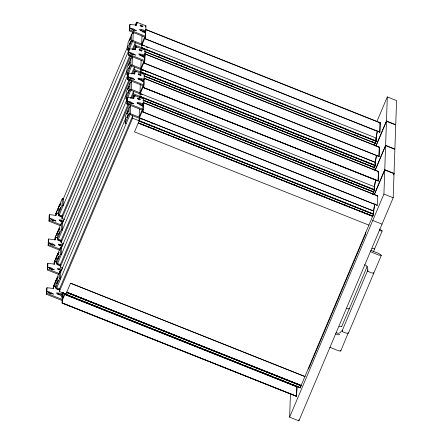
<?xml version="1.0" encoding="UTF-8"?>
<svg xmlns="http://www.w3.org/2000/svg" width="443" height="443" viewBox="0 0 443 443"><rect width="100%" height="100%" fill="white"/><g stroke="black" fill="none" stroke-linecap="round" stroke-linejoin="round"><path stroke-width="0.66" d="M140.104 94.077L143.897 84.973L144.008 81.756L143.499 81.551A4.413 1.036 22.9 0 1 139.977 79.602L139.905 79.563A1.766 0.415 22.9 0 1 137.878 78.378A1.766 0.415 22.9 0 1 139.512 78.522L140.016 78.5A4.413 1.036 22.9 0 1 143.571 79.352L144.086 79.546A4.413 0.382 -68.3 0 0 143.25 81.667M141.804 45.363L145.597 36.26L145.714 33.042L145.199 32.854A4.413 1.036 22.9 0 1 141.677 30.888L141.649 30.86A1.766 0.415 22.9 0 1 139.578 29.67A1.766 0.415 22.9 0 1 141.217 29.814L141.716 29.786A4.413 1.036 22.9 0 1 145.276 30.645L144.878 31.586A4.413 1.036 22.9 0 0 141.317 30.728L140.819 30.755A1.766 0.415 22.9 0 0 140.392 30.6M374.501 187.239L374.401 190.053L372.557 194.239L374.418 189.737L374.501 187.228L374.13 188.109M375.348 163.013L374.983 163.755M375.874 139.307L376.201 138.526L376.101 141.339L141.71 48.043L141.926 44.355M142.895 112.007L377.286 205.347L377.652 195.8L143.261 102.505L142.895 112.051L142.984 109.338M143.089 106.004L143.155 104.005M143.748 87.653L144.108 78.151L378.505 171.447L378.139 180.988L143.748 87.653L378.139 180.988M144.595 63.299L379.053 156.484L379.352 147.093L144.961 53.797L144.595 63.338L144.684 60.63M144.789 57.297L144.855 55.292M145.548 29.864A3.206 0.277 -68.3 0 1 145.813 29.437L380.205 122.733L379.839 132.28L145.448 38.945L145.531 36.276L129.793 29.969L129.86 28.186L131.499 28.839A1.766 0.415 22.9 0 0 133.116 29.93A1.766 0.415 22.9 0 0 134.766 30.141L136.394 30.788L134.777 29.958A1.766 0.415 22.9 0 0 133.155 28.861A1.766 0.415 22.9 0 0 131.505 28.657L129.865 28.003L129.993 24.376L136.594 25.124C135.691 23.911 137.108 21.508 137.701 23.28M145.642 32.937L145.703 30.938M145.448 38.945L145.813 29.437M378.139 180.949L378.438 171.607L144.047 78.311M144.656 54.351L144.894 53.957L379.291 147.253L378.986 156.634M145.503 29.997L145.747 29.603L380.138 122.899L379.839 132.28M65.259 293.382L62.225 300.553L46.421 294.263L46.886 291.533L48.525 292.186A1.766 0.415 22.9 0 0 50.142 293.283A1.766 0.415 22.9 0 0 51.792 293.487L53.42 294.135L51.803 293.31A1.766 0.415 22.9 0 0 50.181 292.214A1.766 0.415 22.9 0 0 48.531 292.009L46.892 291.356L47.019 287.728L53.62 288.476L53.708 286.178L54.744 286.172M58.653 274.438L47.274 269.909L47.733 267.179L49.378 267.832A1.766 0.415 22.9 0 0 50.995 268.923A1.766 0.415 22.9 0 0 52.645 269.134L54.273 269.781L52.651 268.951A1.766 0.415 22.9 0 0 51.034 267.86A1.766 0.415 22.9 0 0 49.383 267.65L47.739 266.996L47.866 263.375L54.472 264.117L54.555 261.824L55.596 261.819M59.5 250.085L48.121 245.555L48.719 239.015L55.32 239.763L55.408 237.47L56.444 237.465M48.193 243.584L48.32 239.962L48.719 239.015M60.353 225.725L48.974 221.195L49.433 218.471L51.078 219.124A1.766 0.415 22.9 0 0 52.695 220.215A1.766 0.415 22.9 0 0 54.345 220.426L55.973 221.068L54.351 220.243A1.766 0.415 22.9 0 0 52.734 219.147A1.766 0.415 22.9 0 0 51.083 218.942L49.439 218.288L49.566 214.661L56.172 215.409L56.261 213.111L57.297 213.111M46.421 294.263L46.886 291.533M47.274 269.909L47.733 267.179M48.121 245.555L48.586 242.825L50.225 243.478A1.766 0.415 22.9 0 0 51.848 244.569A1.766 0.415 22.9 0 0 53.498 244.78L55.12 245.428L53.503 244.597A1.766 0.415 22.9 0 0 51.881 243.506A1.766 0.415 22.9 0 0 50.231 243.296L48.592 242.642M48.974 221.195L49.433 218.471M53.243 288.858L53.31 287.125L53.797 287.014M54.09 264.499L54.157 262.765L54.766 262.677M54.943 240.145L55.131 238.323M55.79 215.791L55.862 214.058L56.449 213.005M59.478 290.087L56.35 288.847A1.074 1.041 2 0 1 55.718 287.49L55.968 280.452A1.074 1.041 2 0 0 56.056 281.377M60.326 265.734L57.202 264.488A1.074 1.041 2 0 1 56.571 263.136L56.815 256.093A1.074 1.041 2 0 0 56.909 257.018M61.178 241.38L58.05 240.134A1.074 1.041 2 0 1 57.418 238.783L57.668 231.739A1.074 1.041 2 0 0 57.839 232.774M62.026 217.026L58.902 215.78A1.074 1.041 2 0 1 58.271 214.429L58.515 207.385A1.074 1.041 2 0 0 58.692 208.42M56.687 279.145L57.346 277.971M57.54 254.791L58.194 253.612M58.936 229.258L58.393 230.438L59.816 228.062L58.515 231.346L59.179 229.264M59.644 204.932L59.24 206.078L59.639 205.137M57.103 277.744L53.315 286.71L59.755 271.487L60.785 271.897L60.536 278.94L59.506 278.531L59.755 271.487M57.955 253.39L54.168 262.35L60.602 247.133L61.632 247.543L61.389 254.581L60.359 254.171L60.602 247.133M58.803 229.031L55.015 237.996L61.455 222.774L62.485 223.183L62.236 230.227L61.212 229.817L61.455 222.774M59.655 204.677L55.868 213.642L62.308 198.42L63.332 198.829L63.089 205.873L62.059 205.463L62.308 198.42M59.39 291.494L59.478 288.991L132.723 115.689L132.634 118.192L59.39 291.494L66.456 294.307M62.812 268.159L60.242 267.14L60.326 264.632L128.188 104.077M63.659 243.805L61.09 242.781L61.178 240.278L129.035 79.718M64.512 219.451L61.942 218.427L62.031 215.924L129.888 55.364M46.82 293.321L62.109 299.407L62.225 296.157A4.413 1.036 22.9 0 1 58.703 294.241L58.637 294.202A1.766 0.415 22.9 0 1 56.604 293.017A1.766 0.415 22.9 0 1 58.243 293.166L58.742 293.139A4.413 1.036 22.9 0 1 62.302 293.991L61.904 294.938A4.413 1.036 22.9 0 0 58.343 294.08L57.845 294.108M62.302 293.991L62.347 292.64M301.168 385.388L300.249 387.88L65.857 294.584L65.869 294.263L76.783 298.61M70.559 283.199L304.95 376.539L70.559 283.199L66.71 292.247M126.205 123.564L125.175 123.154L125.419 116.116L129.212 107.151A1.074 1.041 2 0 1 130.635 106.619M127.052 99.21L126.028 98.8L126.272 91.756L130.059 82.797A1.074 1.041 2 0 1 131.488 82.26M127.905 74.856L126.875 74.446L127.124 67.402L130.912 58.437A1.074 1.041 2 0 1 132.341 57.906M128.758 50.502L127.728 50.092L127.972 43.049L131.759 34.083A1.074 1.041 2 0 1 133.188 33.552M125.175 123.154L128.963 114.194A1.074 1.041 2 0 1 130.392 113.657L139.141 117.14L142.137 110.063L126.848 103.978L127.307 101.248L128.946 101.907A1.766 0.415 22.9 0 0 130.569 102.997A1.766 0.415 22.9 0 0 132.219 103.202L133.841 103.85L132.224 103.025A1.766 0.415 22.9 0 0 130.602 101.929A1.766 0.415 22.9 0 0 128.952 101.724L127.313 101.07L127.44 97.443L134.041 98.191C133.138 96.978 134.556 94.575 135.148 96.347M126.028 98.8L129.816 89.835A1.074 1.041 2 0 1 131.244 89.303L139.994 92.786L142.984 85.709L127.695 79.624L128.154 76.894L129.799 77.547A1.766 0.415 22.9 0 0 131.416 78.638A1.766 0.415 22.9 0 0 133.066 78.848L134.694 79.496L133.072 78.666A1.766 0.415 22.9 0 0 131.455 77.575A1.766 0.415 22.9 0 0 129.805 77.364L128.165 76.711L128.287 73.089L134.893 73.837C133.991 72.619 135.403 70.221 136.001 71.993M126.875 74.446L130.663 65.481A1.074 1.041 2 0 1 132.092 64.949L140.846 68.432L143.837 61.355L128.548 55.27L129.14 48.73L135.741 49.478C134.844 48.265 136.256 45.862 136.848 47.639M128.614 53.298L128.741 49.677L129.14 48.73M127.728 50.092L131.516 41.127A1.074 1.041 2 0 1 132.944 40.59L141.694 44.078L144.684 36.996L129.395 30.91L129.86 28.186M126.848 103.978L127.307 101.248M127.695 79.624L128.154 76.894M128.548 55.27L129.007 52.54L130.646 53.193A1.766 0.415 22.9 0 0 132.269 54.284A1.766 0.415 22.9 0 0 133.919 54.495L135.547 55.142L133.924 54.312A1.766 0.415 22.9 0 0 132.307 53.221A1.766 0.415 22.9 0 0 130.657 53.01L129.013 52.357M128.963 114.194L129.212 107.151M129.816 89.835L130.059 82.797M130.663 65.481L130.912 58.437M131.516 41.127L131.759 34.083M130.264 106.841L130.331 104.902M131.117 82.487L131.183 80.548M131.964 58.133L132.031 56.189M132.817 33.773L132.883 31.835M130.685 105.251L130.392 113.657L56.35 288.847M131.538 80.897L131.244 89.303L57.202 264.488M132.385 56.543L132.092 64.949L58.05 240.134M133.238 32.184L132.944 40.59L58.902 215.78M131.599 98.296L133.487 93.838L133.57 91.33L130.607 98.34M132.451 73.942L134.334 69.485L134.423 66.976L131.46 73.987M133.299 49.588L135.187 45.125L135.276 42.622L132.313 49.633M133.664 98.567L134.007 96.724M134.511 74.214L134.86 72.37M135.364 49.86L135.431 48.126L135.807 48.01M136.217 25.5L136.283 23.772L136.66 23.656M132.989 98.191L134.146 95.217L143.41 98.905L143.239 103.9A4.413 0.382 -68.3 0 0 142.397 106.027M133.841 73.837L134.999 70.863L144.263 74.551L144.086 79.546M134.689 49.483L135.846 46.504L145.116 50.192L144.939 55.187A4.413 0.382 -68.3 0 0 144.097 57.313M135.292 25.716L136.699 22.15L145.963 25.838L145.791 30.833A4.413 0.382 -68.3 0 0 144.95 32.959M139.373 117.423L139.229 120.684L373.621 213.98L373.61 214.296L372.707 216.439L138.316 123.143L138.327 122.8M138.377 122.955L138.388 122.65L134.534 131.876L368.93 225.127M139.141 117.14L139.429 109.017M139.994 92.786L140.276 84.663M140.846 68.432L141.129 60.303M141.694 44.078L141.981 35.949M138.316 123.143L139.229 120.684M139.49 97.986L140.082 96.33L374.473 189.621L374.462 189.942L373.56 192.085L143.017 100.323M140.47 73.361L140.918 72.292L141.073 68.715A98.927 8.594 -68.3 0 1 141.14 68.023M141.317 49.007L141.782 47.617L376.173 140.913L376.162 141.234L375.26 143.371L144.717 51.609M139.146 54.843A1.766 0.415 22.9 0 1 139.966 55.109L140.464 55.087A4.413 1.036 22.9 0 1 144.025 55.94L144.424 54.982L144.939 55.187M145.276 30.645L145.791 30.833M374.867 203.93A98.927 8.594 -68.3 0 0 373.765 210.718L373.549 214.406L139.157 121.111L139.257 118.298L143.05 109.327L143.161 106.11L142.646 105.905A4.413 1.036 22.9 0 1 139.124 103.955L139.058 103.917A1.766 0.415 22.9 0 1 137.025 102.732A1.766 0.415 22.9 0 1 138.665 102.881L139.163 102.854A4.413 1.036 22.9 0 1 142.724 103.712L143.239 103.9M141.04 69.097L375.431 162.393L375.254 165.693L140.857 72.397L140.957 69.59L144.75 60.613L144.861 57.396L144.346 57.191A4.413 1.036 22.9 0 1 140.824 55.248L140.802 55.22A1.766 0.415 22.9 0 1 138.725 54.024A1.766 0.415 22.9 0 1 140.365 54.168L140.863 54.14A4.413 1.036 22.9 0 1 144.424 54.998M374.401 194.494L384.757 169.985L394.026 173.673L393.185 197.75L298.892 420.85L289.628 417.162L290.447 393.694M62.242 300.404L62.136 303.128L296.528 396.424L297.065 386.401M298.892 420.85L298.936 419.632M300.249 387.88L300.26 387.559M301.102 385.537L301.09 385.847L66.699 292.552L66.777 292.098L300.526 385.133M370.785 250.378L378.71 253.424L381.34 255.29L348.397 333.23L345.717 333.003L342.45 331.707L342.467 330.046L367.972 269.804M342.45 331.707L342.505 330.063L339.809 332.909L338.042 333.341L336.198 332.643M365.403 232.121L365.32 234.624L308.489 369.085M373.698 272.572L373.676 273.226L371.86 272.949L367.917 271.382M372.707 216.439L372.784 215.94M373.56 192.085L373.632 191.586M144.512 76.224L374.407 167.731L374.485 167.232M375.26 143.371L375.332 142.873M373.632 212.214L373.565 214.091L300.321 387.392M375.354 162.874L375.265 165.377L373.405 169.885M376.207 138.521L376.118 141.024L374.257 145.525M374.407 167.731L375.326 165.267L140.929 71.971M289.628 417.162L383.92 194.062L384.757 169.985M374.147 194.842L384.768 169.708L385.609 145.631L394.879 149.319L394.037 173.396L393.506 174.653M385.62 145.348L386.462 121.271L395.726 124.965L394.885 149.042L385.62 145.348L374.994 170.489M386.468 120.994L387.309 96.917L396.579 100.605L395.737 124.682L386.468 120.994L375.847 146.135M62.397 296.323L62.446 294.96M62.33 299.551L62.136 303.128M62.457 296.168L62.535 294.135M140.187 93.501L140.01 96.757L374.401 190.053M296.583 395.062L296.888 386.889A3.206 0.277 -68.3 0 1 297.015 386.49M376.173 140.913L376.284 138.039M374.473 189.621L374.617 186.365A98.927 8.594 -68.3 0 1 375.719 179.576M373.67 211.25L373.704 210.868A99.154 8.611 -68.3 0 1 374.413 206.039M141.793 45.075L144.396 45.911M374.457 187.167L374.091 188.17M375.902 139.191L376.317 137.651A98.927 8.594 -68.3 0 1 377.419 130.862M374.994 163.683L375.465 162.011A98.927 8.594 -68.3 0 1 376.567 155.216M145.276 30.628L144.839 31.691A4.413 0.382 -68.3 0 0 144.435 32.754M144.424 54.982L143.992 56.045A4.413 0.382 -68.3 0 0 143.582 57.108M49.566 214.661L49.167 215.603L49.04 219.23L49.439 218.288M129.993 24.376L129.594 25.317L129.467 28.945L129.865 28.003M129.395 30.91L129.793 29.969M135.436 25.14L136.699 22.15M55.851 214.102L56.383 213.022M136.272 23.817L136.804 22.737M136.477 23.667L136.876 22.72M56.139 213.941L56.538 213M136.56 23.656L136.959 22.715M56.233 213.941L56.632 213M56.35 213.947L56.743 213.005M63.05 199.455L128.215 45.269M58.271 214.429L62.059 205.463M59.572 220.775A1.766 0.415 22.9 0 1 60.392 221.04L61.295 220.071A4.413 1.036 22.9 0 1 63.792 220.542M140.963 30.816L141.361 29.875M61.942 218.427L130.879 55.32M134.583 49.494L135.846 46.504M54.998 238.456L55.475 237.404M135.425 48.171L135.896 47.119M135.552 48.038L136.023 47.08M142.796 32.151L143.294 30.971M62.197 223.809L127.362 69.623M145.459 27.034L145.963 25.838M57.418 238.783L61.212 229.817M47.866 263.375L47.467 264.316L47.34 267.943L47.739 266.996M128.287 73.089L127.889 74.031L127.767 77.658L128.165 76.711M59.545 245.394L60.442 244.425A4.413 1.036 22.9 0 1 62.945 244.901M140.11 55.176L140.509 54.229M61.09 242.781L130.026 79.679M133.731 73.848L134.999 70.863M54.151 262.81L54.622 261.758M57.546 254.587L58 253.623M134.572 72.525L135.049 71.473M54.284 262.677L54.677 261.735M57.601 254.564L58.088 253.612M134.705 72.392L135.104 71.45M54.351 262.66L54.838 261.708M134.772 72.375L135.17 71.434M54.533 262.655L54.932 261.708M141.948 56.505L142.447 55.325M61.35 248.169L126.515 93.982M56.571 263.136L60.359 254.171M47.019 287.728L46.62 288.67L46.493 292.297L46.892 291.356M127.44 97.443L127.041 98.385L126.914 102.012L127.313 101.07M58.692 269.754L59.595 268.785A4.413 1.036 22.9 0 1 62.092 269.255M138.294 79.203A1.766 0.415 22.9 0 1 139.113 79.469L139.656 78.588M60.242 267.14L129.179 104.033M132.883 98.202L134.146 95.217M53.298 287.169L53.73 286.145M133.72 96.884L134.157 95.86M53.376 287.058L53.83 286.089M133.797 96.773L134.251 95.804M53.503 287.02L53.902 286.073M53.586 287.009L53.985 286.067M53.686 287.009L54.085 286.067M141.095 80.859L141.594 79.679M60.497 272.523L125.662 118.336M55.718 287.49L59.506 278.531M143.748 87.697L378.2 180.838M57.989 294.169L58.387 293.227M137.446 103.557A1.766 0.415 22.9 0 1 138.266 103.823L138.809 102.942M140.248 105.212L140.747 104.033M62.225 296.201L61.826 297.148L62.258 296.074A4.413 0.382 -68.3 0 0 63.465 292.496M62.109 299.407L64.606 293.51M65.857 294.584L66.76 292.441L301.157 385.737M376.954 121.426L387.309 96.917M376.101 145.78L386.462 121.271M375.254 170.14L385.609 145.631M377.286 205.347L142.956 111.902M393.495 174.93L394.026 173.673M339.05 326.308L341.725 326.53L349.2 308.854M346.57 308.649L349.25 308.871L367.208 266.376M373.377 251.785L382.187 230.936L379.557 229.07M329.869 347.24L338.197 350.668L340.689 351.144L348.231 332.831M378.034 172.316L378.438 171.607M377.187 196.67L377.591 195.967L143.194 102.671M379.9 123.287L380.138 122.899M379.047 147.646L379.291 147.253M382.187 230.936L379.501 230.714M381.34 255.29L378.649 255.068L370.154 251.563M59.246 205.873L59.628 205.862M139.257 79.53L139.617 79.441A4.413 1.036 22.9 0 1 143.172 80.299L143.571 79.341L143.139 80.399A4.413 0.382 -68.3 0 0 142.735 81.462M138.41 103.883L138.764 103.795A4.413 1.036 22.9 0 1 142.325 104.653L142.724 103.695L142.292 104.758A4.413 0.382 -68.3 0 0 141.882 105.822M60.536 221.101L60.896 221.013A4.413 1.036 22.9 0 1 63.393 221.489M59.689 245.461L60.043 245.372A4.413 1.036 22.9 0 1 62.546 245.843M58.836 269.815L59.196 269.726A4.413 1.036 22.9 0 1 61.693 270.197M339.753 334.498L337.992 334.869L335.534 333.839M372.037 248.396L374.529 248.872L374.551 248.218M136.688 22.416L137.718 22.826M145.509 38.834L379.9 132.13M141.893 44.743L376.279 138.083M132.546 41.537L142.341 45.435M146.196 46.969L148.123 47.739M135.187 45.125L144.18 48.708M141.771 47.938L376.162 141.234M135.835 46.77L136.865 47.179M158.921 56.809L160.848 57.573M175.616 63.454L177.543 64.218M180.113 65.243L182.04 66.007M184.604 67.031L186.531 67.796M225.703 83.389L227.63 84.159M230.199 85.178L232.126 85.948M275.795 103.324L277.722 104.094M280.292 105.118L282.219 105.883M325.882 123.265L327.809 124.029M354.782 134.766L357.994 136.045M371.478 141.411L373.405 142.181M144.783 51.421L375.321 143.183M128.946 54.323L144.75 60.613M144.662 63.188L379.053 156.484M141.035 69.141L375.431 162.437M140.979 69.246L143.549 70.271M131.693 65.891L142.773 70.304M145.343 71.323L147.27 72.093M134.334 69.485L143.327 73.062M140.918 72.292L375.315 165.588M384.768 169.708L394.037 173.396M134.988 71.124L136.018 71.533M174.763 87.808L176.691 88.578M179.26 89.597L181.187 90.366M224.856 107.743L226.783 108.513M229.352 109.537L231.279 110.301M250.544 117.971L252.466 118.735M255.035 119.76L256.962 120.524M274.942 127.684L276.869 128.448M296.134 136.117L298.061 136.881M300.631 137.906L302.558 138.676M305.127 139.695L307.054 140.464M325.035 147.619L326.962 148.388M341.73 154.264L343.657 155.033M346.227 156.052L348.154 156.822M350.723 157.841L352.645 158.611M144.518 75.947L146.445 76.711M147.729 77.22L150.941 78.5M152.226 79.015L167.637 85.145M168.921 85.66L187.544 93.069M188.829 93.584L192.04 94.857M193.325 95.372L196.537 96.646M197.822 97.161L201.033 98.44M202.318 98.95L213.233 103.297M214.517 103.806L217.729 105.085M219.014 105.595L237.636 113.009M238.921 113.519L242.133 114.798M243.417 115.307L246.624 116.587M247.908 117.096L263.325 123.232M264.604 123.741L283.232 131.156M284.511 131.665L287.723 132.944M289.008 133.454L292.219 134.733M293.504 135.242L308.915 141.378M310.2 141.887L313.411 143.167M314.696 143.682L333.319 151.091M334.603 151.606L337.815 152.879M339.1 153.394L359.007 161.318M360.292 161.828L363.504 163.107M364.783 163.617L374.418 167.448M143.931 75.775L374.473 167.537M128.093 78.682L143.897 84.973M140.193 93.456L374.579 186.791M140.769 93.855L142.696 94.625M130.846 90.245L141.926 94.658M133.487 93.838L142.48 97.416M140.071 96.646L374.462 189.942M383.92 194.062L393.185 197.75M134.135 95.483L135.165 95.893M149.512 102.449L151.44 103.219M154.009 104.238L155.936 105.008M178.413 113.951L180.334 114.72M195.108 120.601L197.035 121.365M199.599 122.39L201.526 123.154M204.096 124.178L206.023 124.943M245.195 140.536L247.122 141.3M249.691 142.325L251.618 143.095M295.287 160.471L297.214 161.241M299.778 162.26L301.705 163.03M345.374 180.412L347.301 181.176M349.87 182.2L351.797 182.965M143.67 100.301L186.691 117.467M187.982 117.938L191.188 119.256M192.472 119.726L232.287 135.613M233.572 136.128L236.784 137.402M238.068 137.873L257.976 145.841M259.26 146.306L282.379 155.554M283.664 156.063L353.658 183.923M354.943 184.393L373.565 191.847M143.083 100.135L373.621 191.891M127.241 103.036L143.05 109.327M139.34 117.81L373.731 211.106L139.335 117.855M139.922 118.215L141.843 118.979M129.993 114.604L141.184 119.067M151.456 123.154L153.383 123.924M132.634 118.192L140.985 121.52M139.218 121.005L373.61 214.296M148.66 126.809L150.587 127.573M153.156 128.597L155.083 129.362M198.752 146.744L200.679 147.508M244.348 164.89L246.269 165.66M248.839 166.679L250.766 167.448M270.031 175.118L271.958 175.882M274.527 176.907L276.454 177.671M294.434 184.831L296.361 185.595M315.626 193.264L317.553 194.028M320.123 195.053L322.05 195.817M324.619 196.842L326.541 197.611M344.527 204.766L346.448 205.53M361.222 211.411L363.149 212.18M365.719 213.199L367.64 213.969M370.21 214.988L372.137 215.758M138.321 122.866L161.44 132.069M162.725 132.579L165.937 133.858M167.221 134.367L170.433 135.647M171.718 136.156L187.129 142.292M188.413 142.801L207.036 150.216M208.321 150.725L211.532 152.004M212.817 152.514L216.029 153.793M217.314 154.308L220.52 155.582M221.805 156.097L232.725 160.438M234.009 160.953L237.221 162.232M238.5 162.742L257.128 170.151M258.407 170.666L261.619 171.945M262.904 172.454L266.116 173.734M267.4 174.243L282.811 180.379M284.096 180.888L287.308 182.167M288.592 182.677L302.719 188.303M304.003 188.812L307.215 190.091M308.5 190.601L311.711 191.88M312.996 192.389L332.903 200.314M334.188 200.823L352.811 208.238M354.095 208.747L357.307 210.026M358.586 210.536L372.718 216.162M138.321 122.91L372.773 216.25M372.762 220.453L382.032 224.141M56.267 212.701L58.482 213.581M59.301 214.838L62.391 216.068M49.372 220.254L60.841 224.817M55.414 237.055L57.634 237.935M58.448 239.192L61.538 240.422M48.52 244.608L59.988 249.176M54.567 261.409L56.782 262.295M57.601 263.546L60.691 264.776M47.672 268.967L59.14 273.53M53.714 285.763L55.934 286.649M56.748 287.9L59.838 289.129M66.771 292.164L301.162 385.499M66.71 292.314L301.102 385.609M78.068 299.119L81.279 300.398M82.564 300.908L85.776 302.187M87.061 302.702L90.272 303.976M91.557 304.491L101.187 308.322M103.114 309.087L105.683 310.111M108.253 311.136L110.18 311.9M111.464 312.415L126.875 318.545M128.16 319.06L131.372 320.333M132.656 320.848L135.863 322.127M137.147 322.637L140.359 323.916M141.644 324.426L146.783 326.469M148.71 327.239L151.279 328.257M153.843 329.282L155.77 330.046M158.339 331.071L176.962 338.485M178.247 338.995L181.458 340.274M182.743 340.783L185.955 342.062M187.239 342.572L190.451 343.851M191.736 344.361L196.869 346.409M198.796 347.174L201.366 348.198M203.935 349.217L207.147 350.496M208.431 351.006L222.558 356.632M224.485 357.396L227.054 358.42M228.339 358.93L231.551 360.209M232.835 360.718L236.041 361.997M237.326 362.512L240.538 363.786M244.392 365.32L246.961 366.344M249.531 367.369L252.743 368.642M254.022 369.157L257.233 370.431M258.518 370.946L272.65 376.567M275.214 377.591L277.141 378.355M278.425 378.87L281.637 380.149M282.922 380.659L286.134 381.938M287.418 382.447L290.63 383.727M291.915 384.236L298.333 386.794M65.924 294.396L300.315 387.686M64.484 294.224L296.954 386.756M64.423 294.362L296.888 386.889M296.594 396.236L62.203 302.94L296.594 396.275M364.561 264.792L366.317 265.529L367.325 267.146L367.906 271.443M60.935 220.16L60.791 220.099A1.766 0.415 22.9 0 0 59.157 219.949A1.766 0.415 22.9 0 0 61.184 221.135L61.228 221.146A4.413 1.036 22.9 0 0 62.734 222.176M60.087 244.514L59.943 244.453A1.766 0.415 22.9 0 0 58.304 244.309A1.766 0.415 22.9 0 0 60.337 245.488L60.403 245.533A4.413 1.036 22.9 0 0 61.887 246.529M59.235 268.873L59.091 268.807A1.766 0.415 22.9 0 0 57.452 268.663A1.766 0.415 22.9 0 0 59.484 269.848L59.528 269.859A4.413 1.036 22.9 0 0 61.034 270.889M349.084 308.478L349.25 308.871M341.564 326.137L341.725 326.53M340.711 350.491L340.877 350.884M376.251 137.801A99.154 8.611 -68.3 0 1 377.148 132.008M379.939 123.16A3.206 0.277 -68.3 0 1 380.205 122.733M61.81 216.738A1.667 0.393 22.9 0 1 59.949 215.929M51.172 219.761A1.766 0.415 22.9 0 1 53.741 220.874M140.691 26.165A1.667 0.393 22.9 0 1 141.09 26.309M141.489 26.486A1.667 0.393 22.9 0 1 142.175 26.868M131.936 29.543A1.766 0.415 22.9 0 1 133.908 30.395M375.47 161.468A99.154 8.611 -68.3 0 1 376.301 156.362M378.92 147.846A3.206 0.277 -68.3 0 1 379.352 147.093M144.695 54.223A3.206 0.277 -68.3 0 1 144.961 53.797M60.962 241.092A1.667 0.393 22.9 0 1 59.096 240.283M50.325 244.115A1.766 0.415 22.9 0 1 52.894 245.234M58.725 245.129A1.766 0.415 22.9 0 1 59.118 245.245M139.838 50.519A1.667 0.393 22.9 0 1 140.237 50.668M140.636 50.84A1.667 0.393 22.9 0 1 141.328 51.222M130.746 53.83A1.766 0.415 22.9 0 1 133.061 54.749M374.551 186.514A99.154 8.611 -68.3 0 1 375.448 180.716M378.067 172.2A3.206 0.277 -68.3 0 1 378.505 171.447M140.221 93.069A98.927 8.594 -68.3 0 1 140.293 92.382M60.11 265.451A1.667 0.393 22.9 0 1 58.249 264.643M49.472 268.475A1.766 0.415 22.9 0 1 52.041 269.588M57.872 269.488A1.766 0.415 22.9 0 1 58.271 269.599M138.986 74.878A1.667 0.393 22.9 0 1 139.39 75.022M140.16 75.382A1.667 0.393 22.9 0 1 140.475 75.576M129.633 78.173A1.766 0.415 22.9 0 1 129.893 78.189M130.635 78.367A1.766 0.415 22.9 0 1 132.208 79.109M374.601 205.076A99.154 8.611 -68.3 0 1 374.806 204.068M377.22 196.559A3.206 0.277 -68.3 0 1 377.652 195.8M139.373 117.423A98.927 8.594 -68.3 0 1 139.44 116.736M59.257 289.805A1.667 0.393 22.9 0 1 58.487 289.556M58.083 289.379A1.667 0.393 22.9 0 1 57.396 288.997M48.625 292.829A1.766 0.415 22.9 0 1 51.189 293.942M57.025 293.842A1.766 0.415 22.9 0 1 57.418 293.953M63.587 292.657A4.413 0.382 -68.3 0 0 62.419 295.127L61.904 294.922L62.336 293.936A4.413 0.382 -68.3 0 1 63.072 292.452M138.138 99.232A1.667 0.393 22.9 0 1 138.537 99.376M139.307 99.741A1.667 0.393 22.9 0 1 139.628 99.935M128.614 102.571A1.766 0.415 22.9 0 1 129.046 102.543M129.384 102.61A1.766 0.415 22.9 0 1 131.355 103.463M59.373 206.765L60.663 203.708L59.373 206.765M59.246 210.491L60.536 207.435L59.246 210.491M58.393 234.845L59.683 231.794L58.393 234.845M57.673 255.473L58.963 252.421L57.673 255.473M57.546 259.199L58.853 256.209L57.546 259.199M56.826 279.832L58.133 276.836L56.826 279.832M56.693 283.559L57.983 280.502L56.693 283.559M129.506 40.828L130.796 37.777L129.506 40.828M129.373 44.56L130.685 41.564L129.373 44.56M128.653 65.187L129.943 62.131L128.653 65.187M128.525 68.914L129.816 65.857L128.525 68.914M127.805 89.541L129.096 86.485L127.805 89.541M127.673 93.268L128.963 90.217L127.673 93.268M126.953 113.895L128.243 110.844L126.953 113.895M126.825 117.622L128.116 114.571L126.825 117.622M140.37 25.644A1.667 0.393 22.9 0 0 142.962 26.486A1.667 0.393 22.9 0 0 141.09 25.223A1.667 0.393 22.9 0 0 140.37 25.644M139.523 49.998A1.667 0.393 22.9 0 0 142.109 50.84A1.667 0.393 22.9 0 0 140.237 49.577A1.667 0.393 22.9 0 0 139.523 49.998M138.67 74.358A1.667 0.393 22.9 0 0 141.262 75.199A1.667 0.393 22.9 0 0 139.384 73.931A1.667 0.393 22.9 0 0 138.67 74.358M137.817 98.711A1.667 0.393 22.9 0 0 140.409 99.553A1.667 0.393 22.9 0 0 138.537 98.291A1.667 0.393 22.9 0 0 137.817 98.711"/></g></svg>
